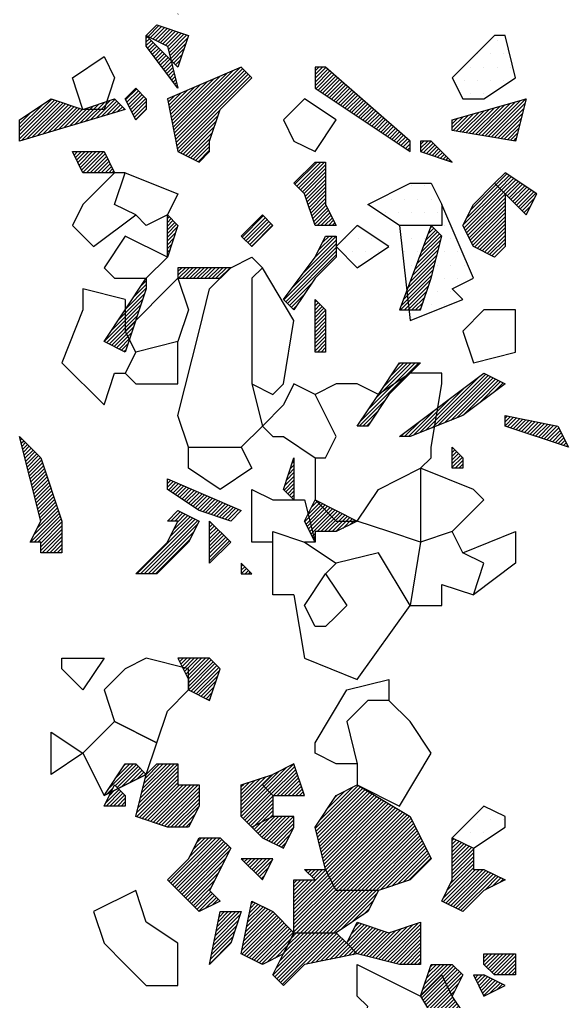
# Model space of a CAD drawing. Header units: metres. Extents: x 0.02 to 2.11, y -20.73 to -16.59.
# Drawn here: x 1.56 to 2.08, y -19.735 to -18.805 of the extents above; entities that cross this region are included whole.
import ezdxf

# ---------------------------------------------------------------- set-up
doc = ezdxf.new("R2010")
doc.units = ezdxf.units.M
doc.header["$LTSCALE"] = 25
doc.header["$MEASUREMENT"] = 0
doc.layers.get('0').update_dxf_attribs({"linetype": 'CONTINUOUS'})
for name, color, linetype in [('KNOCHEN', 2, 'CONTINUOUS'), ('KNOCHENSCHRAFF', 2, 'CONTINUOUS'), ('STEINE', 4, 'CONTINUOUS'), ('STEINESCHRAFF', 4, 'CONTINUOUS')]:
    doc.layers.add(name, color=color, linetype=linetype)

# ---------------------------------------------------------------- blocks, each defined once
blk = doc.blocks.new('*X1')
at = {"color": 0}
for p, q in [((200, -1969.757), (200.757, -1969)), ((200, -1969.404), (200.404, -1969)), ((200, -1969.05), (200.05, -1969)), ((200.055, -1970.055), (201.111, -1969)), ((200.232, -1970.232), (201.464, -1969)), ((200.409, -1970.409), (201.818, -1969)), ((200.586, -1970.586), (202.171, -1969)), ((200.762, -1970.762), (202.525, -1969)), ((200.939, -1970.939), (202.878, -1969)), ((201.232, -1971), (203, -1969.232)), ((201.586, -1971), (203, -1969.586)), ((201.939, -1971), (203, -1969.939)), ((202.293, -1971), (203, -1970.293)), ((202.646, -1971), (203, -1970.646)), ((199.037, -1971.074), (199.111, -1971)), ((199.155, -1971.31), (199.464, -1971)), ((199.273, -1971.545), (199.818, -1971)), ((199.39, -1971.781), (200.114, -1971.057)), ((199.508, -1972.017), (200.35, -1971.175)), ((199.626, -1972.252), (200.586, -1971.293)), ((199.744, -1972.488), (200.821, -1971.411)), ((199.862, -1972.724), (201.057, -1971.529)), ((199.98, -1972.959), (201.293, -1971.646)), ((200.585, -1972.707), (201.528, -1971.764)), ((201.292, -1972.354), (201.764, -1971.882))]:
    blk.add_line(p, q, dxfattribs=at)
blk = doc.blocks.new('*X2')
at = {"color": 0}
for p, q in [((197, -1958.261), (197.174, -1958.087)), ((197, -1958.615), (197.41, -1958.205)), ((197, -1958.969), (197.646, -1958.323)), ((197, -1959.322), (197.881, -1958.441)), ((197, -1959.676), (198.117, -1958.559)), ((197, -1960.029), (198.353, -1958.676)), ((197, -1960.383), (198.589, -1958.794)), ((197, -1960.736), (198.824, -1958.912)), ((197, -1961.09), (199, -1959.09)), ((197, -1961.443), (199, -1959.443)), ((196.849, -1962.301), (199, -1960.151)), ((197, -1961.797), (199, -1959.797)), ((196.141, -1964.07), (199.211, -1961)), ((196.142, -1963.715), (199, -1960.858)), ((196.377, -1964.188), (199.565, -1961)), ((196.496, -1963.008), (199, -1960.504)), ((196.612, -1964.306), (199.918, -1961)), ((196.848, -1964.424), (200.181, -1961.091)), ((197.084, -1964.542), (200.417, -1961.208)), ((197.319, -1964.66), (200.653, -1961.326)), ((197.555, -1964.778), (200.888, -1961.444)), ((197.791, -1964.895), (201.124, -1961.562)), ((200.079, -1962.96), (201.36, -1961.68)), ((200.786, -1962.607), (201.595, -1961.798)), ((201.494, -1962.253), (201.831, -1961.916)), ((177.955, -1964.225), (178.12, -1964.06)), ((174.543, -1967.283), (176.826, -1965)), ((174.632, -1966.841), (176.473, -1965)), ((174.72, -1966.399), (176.119, -1965)), ((174.809, -1965.957), (175.766, -1965)), ((174.897, -1965.515), (175.412, -1965)), ((174.985, -1965.073), (175.059, -1965)), ((177.248, -1967.761), (180.004, -1965.004)), ((177.336, -1967.319), (179.77, -1964.885)), ((177.425, -1966.877), (179.534, -1964.767)), ((177.513, -1966.435), (179.299, -1964.649)), ((177.601, -1965.993), (179.063, -1964.531)), ((177.69, -1965.551), (178.827, -1964.414)), ((177.778, -1965.109), (178.591, -1964.296)), ((177.867, -1964.667), (178.356, -1964.178)), ((174.367, -1968.167), (176.733, -1965.8)), ((174.455, -1967.725), (176.91, -1965.27)), ((177.046, -1969.023), (180.535, -1965.535)), ((177.071, -1968.644), (180.358, -1965.358)), ((177.16, -1968.202), (180.181, -1965.181)), ((177.282, -1969.141), (180.711, -1965.711)), ((177.517, -1969.259), (180.888, -1965.888)), ((174.19, -1969.051), (176.38, -1966.861)), ((174.278, -1968.609), (176.556, -1966.331)), ((177.753, -1969.377), (181.065, -1966.065)), ((177.989, -1969.494), (181.242, -1966.242)), ((178.225, -1969.612), (181.418, -1966.418)), ((178.46, -1969.73), (181.595, -1966.595)), ((178.696, -1969.848), (181.772, -1966.772)), ((178.932, -1969.966), (181.949, -1966.949)), ((174.101, -1969.493), (176.203, -1967.391)), ((179.502, -1969.749), (181.749, -1967.502)), ((180.009, -1971.009), (184.019, -1967)), ((180.186, -1971.186), (184.372, -1967)), ((180.335, -1970.331), (183.665, -1967)), ((180.363, -1971.363), (184.726, -1967)), ((180.54, -1971.54), (185.079, -1967)), ((180.688, -1969.623), (183.312, -1967)), ((180.717, -1971.717), (185.433, -1967)), ((180.893, -1971.893), (185.787, -1967)), ((181.042, -1968.916), (182.958, -1967)), ((181.395, -1968.209), (182.605, -1967)), ((181.749, -1967.502), (182.251, -1967)), ((183.175, -1969.965), (186.07, -1967.07)), ((183.617, -1969.877), (186.247, -1967.247)), ((184.059, -1969.788), (186.424, -1967.424)), ((184.501, -1969.7), (186.6, -1967.6)), ((184.943, -1969.611), (186.777, -1967.777)), ((174.013, -1969.935), (176.026, -1967.922)), ((180.209, -1969.395), (181.395, -1968.209)), ((185.385, -1969.523), (186.954, -1967.954)), ((185.827, -1969.435), (187.131, -1968.131)), ((186.269, -1969.346), (187.308, -1968.308)), ((186.711, -1969.258), (187.484, -1968.484)), ((187.153, -1969.169), (187.661, -1968.661)), ((180.916, -1969.042), (181.042, -1968.916)), ((187.595, -1969.081), (187.838, -1968.838)), ((194.036, -1972.893), (196.929, -1970)), ((194.106, -1973.176), (197.141, -1970.141)), ((194.212, -1972.363), (196.575, -1970)), ((194.238, -1973.397), (197.318, -1970.318)), ((194.371, -1973.618), (197.495, -1970.495)), ((194.389, -1971.832), (196.222, -1970)), ((194.566, -1971.302), (195.868, -1970)), ((194.743, -1970.772), (195.515, -1970)), ((194.92, -1970.241), (195.161, -1970)), ((194.504, -1973.839), (197.671, -1970.671)), ((194.636, -1974.06), (197.848, -1970.848)), ((194.769, -1974.281), (197.95, -1971.1)), ((194.901, -1974.502), (197.596, -1971.807)), ((195.034, -1974.723), (197.243, -1972.514)), ((195.167, -1974.944), (197.044, -1973.066)), ((195.299, -1975.165), (197.186, -1973.279)), ((195.432, -1975.386), (197.327, -1973.491)), ((195.564, -1975.607), (197.469, -1973.703)), ((195.697, -1975.828), (197.61, -1973.915)), ((195.829, -1976.049), (197.751, -1974.127)), ((195.962, -1976.27), (197.893, -1974.339)), ((196.095, -1976.491), (198.034, -1974.551)), ((196.227, -1976.712), (198.176, -1974.763)), ((196.36, -1976.933), (198.317, -1974.976)), ((196.492, -1977.154), (198.458, -1975.188)), ((196.625, -1977.375), (198.6, -1975.4)), ((196.758, -1977.596), (198.741, -1975.612)), ((196.89, -1977.817), (198.883, -1975.824)), ((197.06, -1978), (198.94, -1976.121)), ((197.414, -1978), (198.586, -1976.828)), ((197.768, -1978), (198.232, -1977.535))]:
    blk.add_line(p, q, dxfattribs=at)
blk = doc.blocks.new('*X3')
at = {"color": 0}
for p, q in [((187.092, -1967.816), (188.681, -1966.227)), ((187.446, -1967.109), (188.416, -1966.139)), ((187.799, -1966.402), (188.151, -1966.05)), ((188.023, -1969.006), (190.272, -1966.757)), ((188.306, -1969.077), (190.537, -1966.846)), ((188.589, -1969.147), (190.802, -1966.934)), ((189.155, -1969.289), (191.665, -1966.778)), ((189.438, -1969.359), (192.196, -1966.601)), ((189.72, -1969.43), (192.726, -1966.425)), ((190.003, -1969.501), (193.256, -1966.248)), ((190.286, -1969.572), (193.786, -1966.071)), ((190.569, -1969.642), (194, -1966.211)), ((190.852, -1969.713), (194, -1966.565)), ((191.135, -1969.784), (194, -1966.918)), ((188.872, -1969.218), (191.135, -1966.955)), ((191.418, -1969.854), (194, -1967.272)), ((191.7, -1969.925), (194, -1967.625)), ((191.983, -1969.996), (194, -1967.979)), ((192.333, -1970), (194, -1968.333)), ((192.686, -1970), (194, -1968.686)), ((193.04, -1970), (194, -1969.04)), ((193.393, -1970), (194, -1969.393)), ((193.747, -1970), (194, -1969.747))]:
    blk.add_line(p, q, dxfattribs=at)
blk = doc.blocks.new('*X4')
at = {"color": 0}
for p, q in [((187.092, -1967.816), (188.681, -1966.227)), ((187.131, -1968.131), (188.946, -1966.315)), ((187.308, -1968.308), (189.211, -1966.404)), ((187.446, -1967.109), (188.416, -1966.139)), ((187.484, -1968.484), (189.476, -1966.492)), ((187.661, -1968.661), (189.742, -1966.581)), ((187.799, -1966.402), (188.151, -1966.05)), ((187.838, -1968.838), (190.007, -1966.669)), ((188.023, -1969.006), (190.272, -1966.757)), ((188.306, -1969.077), (190.537, -1966.846)), ((188.589, -1969.147), (190.802, -1966.934)), ((189.155, -1969.289), (191.665, -1966.778)), ((189.438, -1969.359), (192.196, -1966.601)), ((189.72, -1969.43), (192.726, -1966.425)), ((190.003, -1969.501), (193.256, -1966.248)), ((190.286, -1969.572), (193.786, -1966.071)), ((190.569, -1969.642), (194, -1966.211)), ((190.852, -1969.713), (194, -1966.565)), ((191.135, -1969.784), (194, -1966.918)), ((188.872, -1969.218), (191.135, -1966.955)), ((191.418, -1969.854), (194, -1967.272)), ((191.7, -1969.925), (194, -1967.625)), ((191.983, -1969.996), (194, -1967.979)), ((192.333, -1970), (194, -1968.333)), ((192.686, -1970), (194, -1968.686)), ((193.04, -1970), (194, -1969.04)), ((193.393, -1970), (194, -1969.393)), ((193.747, -1970), (194, -1969.747))]:
    blk.add_line(p, q, dxfattribs=at)
blk = doc.blocks.new('*X5')
at = {"color": 0}
for p, q in [((184.024, -1957.095), (188.075, -1953.045)), ((184.095, -1957.378), (188.296, -1953.177)), ((184.165, -1957.661), (188.517, -1953.31)), ((184.236, -1957.944), (188.737, -1953.442)), ((184.307, -1958.227), (188.958, -1953.575)), ((184.377, -1958.51), (189.179, -1953.708)), ((184.448, -1958.793), (189.4, -1953.84)), ((184.468, -1956.297), (187.532, -1953.234)), ((185.176, -1955.237), (186.824, -1953.588)), ((184.519, -1959.075), (189.621, -1953.973)), ((184.59, -1959.358), (189.842, -1954.105)), ((184.66, -1959.641), (190.063, -1954.238)), ((184.731, -1959.924), (190.284, -1954.371)), ((184.802, -1960.207), (190.505, -1954.503)), ((184.872, -1960.49), (190.726, -1954.636)), ((184.943, -1960.772), (190.947, -1954.768)), ((185.883, -1954.176), (186.117, -1953.941)), ((185.023, -1961.046), (191.168, -1954.901)), ((185.141, -1961.282), (191.389, -1955.033)), ((185.259, -1961.517), (191.61, -1955.166)), ((185.377, -1961.753), (191.831, -1955.299)), ((185.494, -1961.989), (192.052, -1955.431)), ((185.612, -1962.225), (192.273, -1955.564)), ((185.73, -1962.46), (192.494, -1955.696)), ((185.848, -1962.696), (192.715, -1955.829)), ((185.966, -1962.932), (192.936, -1955.962)), ((186.251, -1963), (193.084, -1956.167)), ((186.605, -1963), (193.202, -1956.403)), ((186.958, -1963), (193.319, -1956.639)), ((187.312, -1963), (193.437, -1956.874)), ((187.665, -1963), (193.555, -1957.11)), ((188.019, -1963), (193.673, -1957.346)), ((188.372, -1963), (193.791, -1957.582)), ((188.726, -1963), (193.909, -1957.817)), ((189.079, -1963), (194.026, -1958.053)), ((189.433, -1963), (194.144, -1958.289)), ((189.787, -1963), (194.262, -1958.524)), ((190.21, -1962.93), (194.38, -1958.76)), ((190.741, -1962.753), (194.498, -1958.996)), ((191.271, -1962.576), (194.616, -1959.232)), ((191.801, -1962.4), (194.734, -1959.467)), ((192.332, -1962.223), (194.851, -1959.703)), ((192.862, -1962.046), (194.969, -1959.939)), ((182, -1964.069), (185.023, -1961.046)), ((182, -1964.423), (185.141, -1961.282)), ((183.151, -1961.151), (183.301, -1961)), ((183.327, -1961.327), (183.655, -1961)), ((183.504, -1961.504), (184.008, -1961)), ((183.681, -1961.681), (184.362, -1961)), ((183.858, -1961.858), (184.716, -1961)), ((182, -1964.776), (185.259, -1961.517)), ((182, -1965.13), (185.377, -1961.753)), ((182, -1965.483), (185.494, -1961.989)), ((182, -1963.716), (183.716, -1962)), ((182, -1963.362), (183.362, -1962)), ((182, -1963.008), (183.008, -1962)), ((182, -1962.655), (182.655, -1962)), ((182, -1962.301), (182.301, -1962)), ((182, -1965.837), (185.612, -1962.225)), ((182, -1966.19), (185.73, -1962.46)), ((182, -1966.544), (185.848, -1962.696)), ((182, -1966.898), (185.966, -1962.932)), ((182.251, -1967), (186.251, -1963)), ((182.605, -1967), (186.605, -1963)), ((182.958, -1967), (186.958, -1963)), ((183.312, -1967), (187.312, -1963)), ((183.665, -1967), (187.665, -1963)), ((184.019, -1967), (188.019, -1963)), ((184.372, -1967), (188.372, -1963)), ((184.726, -1967), (188.726, -1963)), ((185.079, -1967), (189.079, -1963)), ((185.433, -1967), (189.433, -1963)), ((185.787, -1967), (189.787, -1963)), ((186.42, -1966.72), (189.86, -1963.28)), ((187.481, -1966.013), (189.506, -1963.987)), ((188.542, -1965.305), (189.153, -1964.695))]:
    blk.add_line(p, q, dxfattribs=at)
blk = doc.blocks.new('*X6')
at = {"color": 0}
for p, q in [((171.043, -1941.085), (171.128, -1941)), ((171.161, -1941.321), (171.482, -1941)), ((171.278, -1941.557), (171.835, -1941)), ((171.396, -1941.792), (172.189, -1941)), ((171.514, -1942.028), (172.542, -1941)), ((171.632, -1942.264), (172.896, -1941)), ((171.75, -1942.5), (173.249, -1941)), ((171.868, -1942.735), (173.603, -1941)), ((171.985, -1942.971), (173.956, -1941)), ((172, -1943.31), (174.155, -1941.155)), ((172, -1943.663), (174.332, -1941.332)), ((172.011, -1944.006), (174.509, -1941.509)), ((172.247, -1944.124), (174.685, -1941.685)), ((172.483, -1944.241), (174.862, -1941.862)), ((172.718, -1944.359), (174.961, -1942.117)), ((172.954, -1944.477), (174.784, -1942.647)), ((173.19, -1944.595), (174.608, -1943.177)), ((173.426, -1944.713), (174.431, -1943.708)), ((173.661, -1944.831), (174.254, -1944.238)), ((173.897, -1944.948), (174.077, -1944.768)), ((164.43, -1953.354), (166.785, -1951)), ((165.069, -1953.069), (167.069, -1951.069)), ((165.137, -1952.294), (166.431, -1951)), ((165.845, -1951.233), (166.078, -1951)), ((167.324, -1954.703), (171, -1951.027)), ((167.442, -1954.232), (170.674, -1951)), ((167.56, -1953.76), (170.32, -1951)), ((167.678, -1953.289), (169.967, -1951)), ((167.796, -1952.818), (169.613, -1951)), ((167.913, -1952.346), (169.26, -1951)), ((179.494, -1953.494), (181.975, -1951.012)), ((165.246, -1953.246), (167.246, -1951.246)), ((165.691, -1953.155), (167.423, -1951.423)), ((166.398, -1952.801), (167.6, -1951.6)), ((167.088, -1955.646), (171, -1951.735)), ((167.105, -1952.447), (167.776, -1951.776)), ((167.206, -1955.175), (171, -1951.381)), ((167.812, -1952.094), (167.953, -1951.953)), ((177, -1954.927), (179.89, -1952.037)), ((179.14, -1953.14), (180.561, -1951.72)), ((179.317, -1953.317), (181.268, -1951.366)), ((179.671, -1953.671), (182.085, -1951.256)), ((179.847, -1953.847), (182.174, -1951.521)), ((180.048, -1954), (182.262, -1951.786)), ((180.402, -1954), (182.35, -1952.051)), ((167.066, -1956.022), (171, -1952.088)), ((167.331, -1956.11), (171, -1952.442)), ((167.596, -1956.199), (171, -1952.795)), ((177, -1954.573), (179.36, -1952.213)), ((177, -1954.22), (178.83, -1952.39)), ((177, -1953.866), (178.299, -1952.567)), ((177, -1953.513), (177.769, -1952.744)), ((177, -1953.159), (177.239, -1952.92)), ((180.755, -1954), (182.439, -1952.317)), ((181.109, -1954), (182.527, -1952.582)), ((181.462, -1954), (182.616, -1952.847)), ((164.155, -1954.691), (165.423, -1953.423)), ((164.199, -1955), (165.6, -1953.6)), ((164.277, -1953.862), (164.862, -1953.277)), ((164.508, -1953.984), (164.984, -1953.508)), ((164.553, -1955), (165.776, -1953.776)), ((167.862, -1956.287), (171.149, -1953)), ((168.127, -1956.376), (171.502, -1953)), ((168.392, -1956.464), (171.856, -1953)), ((168.657, -1956.552), (172.209, -1953)), ((168.922, -1956.641), (172.563, -1953)), ((169.187, -1956.729), (172.917, -1953)), ((169.453, -1956.818), (173, -1953.27)), ((169.718, -1956.906), (173, -1953.624)), ((177, -1955.28), (179.14, -1953.14)), ((177, -1955.634), (179.317, -1953.317)), ((177, -1955.988), (179.494, -1953.494)), ((177.171, -1956.171), (179.671, -1953.671)), ((177.347, -1956.347), (179.847, -1953.847)), ((181.816, -1954), (182.704, -1953.112)), ((182.17, -1954), (182.792, -1953.377)), ((182.523, -1954), (182.881, -1953.642)), ((182.877, -1954), (182.969, -1953.908)), ((164.906, -1955), (165.953, -1953.953)), ((165.26, -1955), (166, -1954.26)), ((165.613, -1955), (166, -1954.613)), ((169.983, -1956.994), (173, -1953.977)), ((170.331, -1957), (173, -1954.331)), ((170.684, -1957), (173, -1954.684)), ((177.524, -1956.524), (180, -1954.048)), ((177.701, -1956.701), (180, -1954.402)), ((177.878, -1956.878), (180, -1954.755)), ((165.967, -1955), (166, -1954.967)), ((171.038, -1957), (172.962, -1955.076)), ((171.391, -1957), (172.609, -1955.783)), ((178.218, -1956.891), (180, -1955.109)), ((178.925, -1956.538), (180, -1955.462)), ((171.745, -1957), (172.255, -1956.49)), ((178.231, -1957.231), (178.925, -1956.538)), ((178.408, -1957.408), (179.632, -1956.184)), ((178.585, -1957.585), (180.17, -1956)), ((178.762, -1957.762), (180.523, -1956)), ((178.938, -1957.938), (180.877, -1956)), ((179.153, -1958.077), (181.23, -1956)), ((179.389, -1958.195), (181.584, -1956)), ((179.625, -1958.312), (181.937, -1956)), ((179.632, -1956.184), (180, -1955.816)), ((179.861, -1958.43), (182, -1956.291)), ((180.096, -1958.548), (182, -1956.644)), ((178.054, -1957.054), (178.218, -1956.891)), ((180.332, -1958.666), (182, -1956.998)), ((170.14, -1962.14), (174.28, -1958)), ((170.317, -1962.317), (174.634, -1958)), ((170.494, -1962.494), (174.988, -1958)), ((170.671, -1962.671), (175.171, -1958.171)), ((170.847, -1962.847), (175.347, -1958.347)), ((171.024, -1963.024), (175.524, -1958.524)), ((172.073, -1959.854), (173.927, -1958)), ((172.427, -1959.147), (173.573, -1958)), ((172.78, -1958.44), (173.22, -1958)), ((180.568, -1958.784), (181.648, -1957.703)), ((180.803, -1958.902), (181.295, -1958.41)), ((171.201, -1963.201), (175.701, -1958.701)), ((171.378, -1963.378), (175.878, -1958.878)), ((171.554, -1963.554), (175.891, -1959.218)), ((171.731, -1963.731), (175.538, -1959.925)), ((177.115, -1960.115), (177.23, -1960)), ((177.292, -1960.292), (177.584, -1960)), ((177.469, -1960.469), (177.937, -1960)), ((177.645, -1960.645), (178.291, -1960)), ((177.822, -1960.822), (178.644, -1960)), ((177.999, -1960.999), (178.998, -1960)), ((178.176, -1961.176), (179.352, -1960)), ((178.353, -1961.353), (179.705, -1960)), ((178.529, -1961.529), (179.941, -1960.117)), ((171.908, -1963.908), (175.184, -1960.632)), ((172.085, -1964.085), (174.83, -1961.339)), ((178.706, -1961.706), (179.588, -1960.824)), ((172.262, -1964.262), (174.477, -1962.046)), ((178.883, -1961.883), (179.234, -1961.532)), ((172.438, -1964.438), (174.123, -1962.753)), ((172.615, -1964.615), (174.115, -1963.115)), ((172.792, -1964.792), (174.292, -1963.292)), ((172.969, -1964.969), (174.469, -1963.469)), ((173.582, -1964.709), (174.645, -1963.645)), ((174.289, -1964.356), (174.822, -1963.822))]:
    blk.add_line(p, q, dxfattribs=at)
blk = doc.blocks.new('*X7')
at = {"color": 0}
for p, q in [((188.351, -1918.474), (193.825, -1913)), ((189.058, -1917.413), (193.471, -1913)), ((189.765, -1916.353), (193.118, -1913)), ((190.472, -1915.292), (192.764, -1913)), ((191.179, -1914.231), (192.41, -1913)), ((191.886, -1913.171), (192.057, -1913)), ((194.493, -1919.403), (199.583, -1914.313)), ((195.082, -1919.167), (200.166, -1914.083)), ((195.671, -1918.931), (200.402, -1914.201)), ((196.261, -1918.696), (200.638, -1914.319)), ((196.85, -1918.46), (200.873, -1914.437)), ((197.439, -1918.224), (201.109, -1914.554)), ((198.068, -1917.949), (201.345, -1914.672)), ((199.482, -1916.888), (201.58, -1914.79)), ((193.904, -1919.639), (198.169, -1915.373)), ((200.897, -1915.828), (201.816, -1914.908)), ((188.178, -1919), (190.644, -1916.535)), ((193.314, -1919.874), (196.754, -1916.434)), ((188.532, -1919), (189.936, -1917.595)), ((192.835, -1920), (195.34, -1917.495)), ((192.482, -1920), (193.926, -1918.555)), ((202, -1918.26), (202.216, -1918.043)), ((202, -1918.613), (202.511, -1918.102)), ((202, -1918.967), (202.806, -1918.161)), ((202.24, -1919.08), (203.1, -1918.22)), ((202.505, -1919.168), (203.395, -1918.279)), ((202.771, -1919.257), (203.69, -1918.338)), ((203.036, -1919.345), (203.984, -1918.397)), ((203.301, -1919.434), (204.279, -1918.456)), ((203.566, -1919.522), (204.573, -1918.515)), ((203.831, -1919.61), (204.868, -1918.574)), ((188.885, -1919), (189.229, -1918.656)), ((204.096, -1919.699), (205.163, -1918.633)), ((204.362, -1919.787), (205.457, -1918.691)), ((204.627, -1919.876), (205.752, -1918.75)), ((204.892, -1919.964), (206.047, -1918.809)), ((205.157, -1920.052), (206.341, -1918.868)), ((205.422, -1920.141), (206.636, -1918.927)), ((205.687, -1920.229), (206.93, -1918.986)), ((205.953, -1920.318), (207.09, -1919.18)), ((206.218, -1920.406), (207.208, -1919.416)), ((156.013, -1920.052), (156.033, -1920.033)), ((156.084, -1920.335), (156.21, -1920.21)), ((156.155, -1920.618), (156.386, -1920.386)), ((192.128, -1920), (192.512, -1919.616)), ((206.483, -1920.494), (207.326, -1919.651)), ((206.748, -1920.583), (207.444, -1919.887)), ((207.013, -1920.671), (207.561, -1920.123)), ((207.278, -1920.759), (207.679, -1920.359)), ((156.225, -1920.901), (156.563, -1920.563)), ((156.296, -1921.184), (156.74, -1920.74)), ((156.367, -1921.467), (156.917, -1920.917)), ((156.437, -1921.749), (157.093, -1921.093)), ((156.508, -1922.032), (157.27, -1921.27)), ((197, -1921.138), (197.069, -1921.069)), ((197, -1921.492), (197.246, -1921.246)), ((207.544, -1920.848), (207.797, -1920.594)), ((207.809, -1920.936), (207.915, -1920.83)), ((156.579, -1922.315), (157.447, -1921.447)), ((156.649, -1922.598), (157.624, -1921.624)), ((156.72, -1922.881), (157.801, -1921.801)), ((156.791, -1923.164), (157.977, -1921.977)), ((156.862, -1923.447), (158.077, -1922.231)), ((197, -1921.845), (197.423, -1921.423)), ((197, -1922.199), (197.6, -1921.6)), ((197, -1922.553), (197.776, -1921.776)), ((197, -1922.906), (197.953, -1921.953)), ((197.26, -1923), (198, -1922.26)), ((156.932, -1923.729), (158.165, -1922.496)), ((157.003, -1924.012), (158.254, -1922.761)), ((157.074, -1924.295), (158.342, -1923.027)), ((181.472, -1923.585), (182, -1923.057)), ((181.648, -1923.055), (182, -1922.703)), ((181.825, -1922.525), (182, -1922.35)), ((197.613, -1923), (198, -1922.613)), ((197.967, -1923), (198, -1922.967)), ((157.144, -1924.578), (158.431, -1923.292)), ((157.215, -1924.861), (158.519, -1923.557)), ((157.286, -1925.144), (158.607, -1923.822)), ((157.357, -1925.426), (158.696, -1924.087)), ((170, -1924.097), (170.068, -1924.029)), ((170, -1924.45), (170.315, -1924.135)), ((181.059, -1925.059), (182, -1924.118)), ((181.118, -1924.646), (182, -1923.764)), ((181.295, -1924.116), (182, -1923.41)), ((157.427, -1925.709), (158.784, -1924.352)), ((157.498, -1925.992), (158.873, -1924.618)), ((157.569, -1926.275), (158.961, -1924.883)), ((170, -1924.804), (170.563, -1924.241)), ((170.094, -1925.063), (170.81, -1924.347)), ((170.307, -1925.204), (171.058, -1924.453)), ((170.519, -1925.346), (171.305, -1924.559)), ((170.731, -1925.487), (171.553, -1924.665)), ((170.943, -1925.629), (171.8, -1924.771)), ((171.155, -1925.77), (172.048, -1924.878)), ((171.367, -1925.911), (172.295, -1924.984)), ((171.579, -1926.053), (172.543, -1925.09)), ((181.236, -1925.236), (182, -1924.471)), ((181.412, -1925.412), (182, -1924.825)), ((157.639, -1926.558), (159.049, -1925.148)), ((157.71, -1926.841), (159.138, -1925.413)), ((157.781, -1927.123), (159.226, -1925.678)), ((157.852, -1927.406), (159.314, -1925.943)), ((171.791, -1926.194), (172.79, -1925.196)), ((172.004, -1926.336), (173.038, -1925.302)), ((172.216, -1926.477), (173.285, -1925.408)), ((172.428, -1926.619), (173.533, -1925.514)), ((172.64, -1926.76), (173.78, -1925.62)), ((172.852, -1926.901), (174.028, -1925.726)), ((173.08, -1927.027), (174.275, -1925.832)), ((173.346, -1927.115), (174.522, -1925.938)), ((181.589, -1925.589), (182, -1925.178)), ((181.766, -1925.766), (182, -1925.532)), ((181.943, -1925.943), (182, -1925.885)), ((183.993, -1926.013), (184.004, -1926.002)), ((157.681, -1928.637), (159.58, -1926.739)), ((157.922, -1927.689), (159.403, -1926.209)), ((157.993, -1927.972), (159.491, -1926.474)), ((173.611, -1927.204), (174.77, -1926.044)), ((173.876, -1927.292), (175.017, -1926.15)), ((174.141, -1927.38), (175.265, -1926.256)), ((174.406, -1927.469), (175.512, -1926.362)), ((174.671, -1927.557), (175.76, -1926.469)), ((174.937, -1927.646), (176.007, -1926.575)), ((175.202, -1927.734), (176.255, -1926.681)), ((175.467, -1927.822), (176.502, -1926.787)), ((175.732, -1927.911), (176.75, -1926.893)), ((183.022, -1928.045), (184.712, -1926.356)), ((183.14, -1928.281), (184.947, -1926.474)), ((183.258, -1928.516), (185.183, -1926.591)), ((183.286, -1927.427), (184.476, -1926.238)), ((183.376, -1928.752), (185.419, -1926.709)), ((183.494, -1928.988), (185.654, -1926.827)), ((183.612, -1929.223), (185.89, -1926.945)), ((183.64, -1926.72), (184.24, -1926.12)), ((157.026, -1930), (159.756, -1927.269)), ((157.328, -1929.344), (159.668, -1927.004)), ((157.379, -1930), (159.845, -1927.534)), ((157.733, -1930), (159.933, -1927.8)), ((167.107, -1933), (172.405, -1927.702)), ((167.461, -1933), (172.64, -1927.82)), ((170.246, -1929.507), (172.169, -1927.585)), ((170.339, -1928), (171.226, -1927.113)), ((170.6, -1928.8), (171.933, -1927.467)), ((170.693, -1928), (171.462, -1927.231)), ((170.954, -1928.093), (171.698, -1927.349)), ((184.189, -1929), (186.126, -1927.063)), ((184.542, -1929), (186.361, -1927.181)), ((184.896, -1929), (186.597, -1927.299)), ((185.249, -1929), (186.833, -1927.416)), ((185.603, -1929), (187.069, -1927.534)), ((185.956, -1929), (187.304, -1927.652)), ((186.62, -1928.69), (187.54, -1927.77)), ((187.327, -1928.337), (187.776, -1927.888)), ((158, -1930.086), (160, -1928.086)), ((158, -1930.44), (160, -1928.44)), ((158, -1930.793), (160, -1928.793)), ((167.814, -1933), (172.876, -1927.938)), ((168.168, -1933), (172.832, -1928.336)), ((174, -1928.228), (174.114, -1928.114)), ((174, -1928.582), (174.291, -1928.291)), ((174, -1928.936), (174.468, -1928.468)), ((174, -1929.289), (174.645, -1928.645)), ((158.147, -1931), (160, -1929.147)), ((158.501, -1931), (160, -1929.501)), ((168.521, -1933), (172.479, -1929.043)), ((168.875, -1933), (172.125, -1929.75)), ((174, -1929.643), (174.821, -1928.821)), ((174, -1929.996), (174.998, -1928.998)), ((174, -1930.35), (175.175, -1929.175)), ((174, -1930.703), (175.352, -1929.352)), ((174, -1931.057), (175.528, -1929.528)), ((174, -1931.41), (175.705, -1929.705)), ((183.73, -1929.459), (184, -1929.189)), ((183.847, -1929.695), (184, -1929.542)), ((158.854, -1931), (160, -1929.854)), ((159.208, -1931), (160, -1930.208)), ((159.561, -1931), (160, -1930.561)), ((174, -1931.764), (175.882, -1929.882)), ((183.965, -1929.93), (184, -1929.896)), ((159.915, -1931), (160, -1930.915)), ((177, -1932.3), (177.15, -1932.15)), ((177, -1932.653), (177.327, -1932.327)), ((177.007, -1933), (177.503, -1932.503)), ((177.36, -1933), (177.68, -1932.68)), ((177.714, -1933), (177.857, -1932.857))]:
    blk.add_line(p, q, dxfattribs=at)
blk = doc.blocks.new('*X8')
at = {"color": 0}
for p, q in [((171.14, -1875.581), (172.86, -1873.86)), ((171.316, -1875.051), (172.684, -1873.684)), ((171.493, -1874.52), (172.507, -1873.507)), ((171.67, -1873.99), (172.33, -1873.33)), ((171.847, -1873.46), (172.153, -1873.153)), ((170.786, -1876.642), (172.786, -1874.642)), ((170.963, -1876.111), (172.963, -1874.111)), ((170.433, -1877.702), (172.433, -1875.702)), ((170.609, -1877.172), (172.609, -1875.172)), ((170.256, -1878.233), (172.256, -1876.233)), ((170.079, -1878.763), (172.079, -1876.763)), ((170.098, -1879.098), (171.902, -1877.293)), ((170.275, -1879.275), (171.725, -1877.824)), ((170.451, -1879.451), (171.549, -1878.354)), ((170.628, -1879.628), (171.372, -1878.884)), ((170.805, -1879.805), (171.195, -1879.414)), ((170.982, -1879.982), (171.018, -1879.945)), ((168.171, -1882.085), (169.192, -1881.064)), ((168.406, -1882.203), (169.457, -1881.152)), ((168.642, -1882.321), (169.722, -1881.241)), ((168.878, -1882.439), (169.988, -1881.329)), ((168, -1882.256), (168.128, -1882.128)), ((168, -1882.61), (168.305, -1882.305)), ((169.114, -1882.557), (170.253, -1881.418)), ((169.349, -1882.675), (170.518, -1881.506)), ((169.585, -1882.792), (170.783, -1881.594)), ((169.821, -1882.91), (171.048, -1881.683)), ((170.017, -1883.068), (171.313, -1881.771)), ((170.088, -1883.35), (171.579, -1881.86)), ((170.158, -1883.633), (171.844, -1881.948)), ((170.229, -1883.916), (171.927, -1882.218)), ((168, -1882.963), (168.482, -1882.482)), ((168.136, -1883.181), (168.658, -1882.658)), ((168.287, -1883.383), (168.835, -1882.835)), ((168.439, -1883.585), (169.012, -1883.012)), ((168.59, -1883.787), (169.189, -1883.189)), ((170.3, -1884.199), (171.751, -1882.748)), ((168.742, -1883.989), (169.365, -1883.365)), ((168.893, -1884.191), (169.542, -1883.542)), ((169.045, -1884.393), (169.719, -1883.719)), ((169.196, -1884.595), (169.896, -1883.896)), ((169.348, -1884.797), (170.073, -1884.073)), ((170.426, -1884.426), (171.574, -1883.278)), ((170.603, -1884.603), (171.397, -1883.809)), ((169.499, -1884.999), (170.249, -1884.249)), ((169.651, -1885.201), (170.37, -1884.482)), ((169.803, -1885.403), (170.441, -1884.765)), ((169.954, -1885.605), (170.512, -1885.048)), ((170.654, -1891.269), (176.866, -1885.057)), ((170.78, -1884.78), (171.22, -1884.339)), ((170.956, -1884.956), (171.044, -1884.869)), ((184, -1885.702), (184.702, -1885)), ((184, -1885.348), (184.348, -1885)), ((184, -1886.055), (185.029, -1885.026)), ((170.106, -1885.807), (170.583, -1885.33)), ((170.257, -1886.009), (170.653, -1885.613)), ((170.409, -1886.211), (170.724, -1885.896)), ((170.477, -1890.386), (175.01, -1885.853)), ((170.536, -1890.68), (175.628, -1885.588)), ((170.595, -1890.975), (176.247, -1885.323)), ((170.713, -1891.564), (177.138, -1885.138)), ((170.772, -1891.859), (177.315, -1885.315)), ((170.831, -1892.153), (177.492, -1885.492)), ((170.89, -1892.448), (177.669, -1885.669)), ((170.949, -1892.743), (177.846, -1885.846)), ((184, -1886.409), (185.218, -1885.191)), ((184, -1886.762), (185.407, -1885.356)), ((184.069, -1887.046), (185.595, -1885.521)), ((184.282, -1887.188), (185.784, -1885.686)), ((184.494, -1887.329), (185.972, -1885.851)), ((184.706, -1887.471), (186.161, -1886.016)), ((170.241, -1889.207), (172.535, -1886.914)), ((170.3, -1889.502), (173.154, -1886.648)), ((170.359, -1889.796), (173.772, -1886.383)), ((170.418, -1890.091), (174.391, -1886.118)), ((170.56, -1886.414), (170.795, -1886.179)), ((170.712, -1886.616), (170.865, -1886.462)), ((170.863, -1886.818), (170.936, -1886.745)), ((184.918, -1887.612), (186.349, -1886.181)), ((185.13, -1887.753), (186.538, -1886.346)), ((185.342, -1887.895), (186.726, -1886.511)), ((185.554, -1888.036), (186.915, -1886.676)), ((185.767, -1888.178), (187.104, -1886.841)), ((166.048, -1888.097), (167.073, -1887.073)), ((166.166, -1888.333), (167.249, -1887.249)), ((166.284, -1888.568), (167.426, -1887.426)), ((166.402, -1888.804), (167.603, -1887.603)), ((166.52, -1889.04), (167.78, -1887.78)), ((170.065, -1888.323), (170.679, -1887.709)), ((170.124, -1888.618), (171.297, -1887.444)), ((170.182, -1888.912), (171.916, -1887.179)), ((185.979, -1888.319), (187.292, -1887.006)), ((186.191, -1888.461), (187.481, -1887.171)), ((186.403, -1888.602), (187.669, -1887.336)), ((186.615, -1888.743), (187.858, -1887.501)), ((186.827, -1888.885), (188.046, -1887.666)), ((187.039, -1889.026), (188.235, -1887.831)), ((156, -1891.074), (159.056, -1888.019)), ((156, -1891.428), (159.321, -1888.107)), ((156, -1891.781), (159.586, -1888.195)), ((156, -1890.721), (158.162, -1888.559)), ((156.193, -1891.942), (159.851, -1888.284)), ((156.698, -1891.791), (160.116, -1888.372)), ((157.203, -1891.639), (160.381, -1888.46)), ((157.708, -1891.488), (160.647, -1888.549)), ((158.213, -1891.336), (160.912, -1888.637)), ((158.718, -1891.185), (161.177, -1888.726)), ((159.223, -1891.033), (161.442, -1888.814)), ((161.243, -1890.427), (163.005, -1888.665)), ((161.748, -1890.275), (163.536, -1888.488)), ((162.253, -1890.124), (164.066, -1888.311)), ((162.759, -1889.972), (164.596, -1888.135)), ((163.264, -1889.821), (165.042, -1888.042)), ((163.769, -1889.669), (165.219, -1888.219)), ((164.274, -1889.518), (165.396, -1888.396)), ((164.779, -1889.366), (165.573, -1888.573)), ((165.284, -1889.215), (165.749, -1888.749)), ((166.638, -1889.275), (167.956, -1887.956)), ((166.756, -1889.511), (168, -1888.267)), ((166.873, -1889.747), (168, -1888.62)), ((170.006, -1888.029), (170.06, -1887.974)), ((187.251, -1889.168), (188.424, -1887.996)), ((187.464, -1889.309), (188.612, -1888.161)), ((187.676, -1889.45), (188.801, -1888.326)), ((187.888, -1889.592), (188.989, -1888.491)), ((188.1, -1889.733), (189.178, -1888.656)), ((188.312, -1889.875), (189.366, -1888.821)), ((198.892, -1891.315), (201.491, -1888.717)), ((199.195, -1891.366), (201.986, -1888.576)), ((199.498, -1891.416), (202.481, -1888.434)), ((199.801, -1891.467), (202.976, -1888.293)), ((200.104, -1891.517), (203.471, -1888.151)), ((200.407, -1891.568), (203.966, -1888.01)), ((200.711, -1891.618), (203.89, -1888.439)), ((156, -1890.367), (157.101, -1889.266)), ((159.728, -1890.882), (161.707, -1888.902)), ((160.233, -1890.73), (161.972, -1888.991)), ((160.738, -1890.579), (162.475, -1888.842)), ((165.789, -1889.063), (165.926, -1888.926)), ((166.991, -1889.982), (168, -1888.974)), ((171.03, -1893.015), (174.978, -1889.067)), ((171.265, -1893.133), (174.801, -1889.597)), ((188.524, -1890.016), (189.555, -1888.986)), ((188.736, -1890.158), (189.743, -1889.151)), ((188.948, -1890.299), (189.932, -1889.315)), ((189.161, -1890.44), (190.121, -1889.48)), ((189.373, -1890.582), (190.309, -1889.645)), ((197, -1890.733), (198.026, -1889.707)), ((197.074, -1891.012), (198.521, -1889.565)), ((197.377, -1891.063), (199.016, -1889.424)), ((197.68, -1891.113), (199.511, -1889.283)), ((197.983, -1891.164), (200.006, -1889.141)), ((198.286, -1891.214), (200.501, -1889)), ((198.589, -1891.265), (200.996, -1888.858)), ((201.014, -1891.669), (203.772, -1888.91)), ((201.317, -1891.719), (203.655, -1889.381)), ((156, -1890.013), (156.04, -1889.973)), ((171.501, -1893.251), (174.624, -1890.128)), ((171.737, -1893.368), (174.447, -1890.658)), ((189.585, -1890.723), (190.498, -1889.81)), ((189.797, -1890.865), (190.686, -1889.975)), ((190.009, -1891.006), (190.875, -1890.14)), ((190.221, -1891.148), (191.063, -1890.305)), ((190.433, -1891.289), (191.252, -1890.47)), ((190.646, -1891.43), (191.44, -1890.635)), ((197, -1890.379), (197.531, -1889.848)), ((197, -1890.026), (197.036, -1889.99)), ((201.62, -1891.77), (203.537, -1889.853)), ((201.923, -1891.82), (203.419, -1890.324)), ((171.973, -1893.486), (174.271, -1891.188)), ((190.858, -1891.572), (191.629, -1890.8)), ((191.07, -1891.713), (191.818, -1890.965)), ((191.282, -1891.855), (192.006, -1891.13)), ((191.494, -1891.996), (192.195, -1891.295)), ((191.706, -1892.137), (192.383, -1891.46)), ((202.226, -1891.871), (203.301, -1890.796)), ((202.529, -1891.921), (203.183, -1891.267)), ((172.208, -1893.604), (174.094, -1891.719)), ((172.444, -1893.722), (174, -1892.166)), ((172.68, -1893.84), (174, -1892.52)), ((191.918, -1892.279), (192.572, -1891.625)), ((192.13, -1892.42), (192.76, -1891.79)), ((192.343, -1892.562), (192.949, -1891.955)), ((192.555, -1892.703), (193, -1892.258)), ((194, -1892.319), (194.319, -1892)), ((194, -1892.672), (194.672, -1892)), ((194.019, -1893.006), (195.013, -1892.013)), ((194.284, -1893.095), (195.19, -1892.19)), ((194.55, -1893.183), (195.366, -1892.366)), ((194.815, -1893.272), (195.543, -1892.543)), ((202.832, -1891.972), (203.065, -1891.738)), ((161.048, -1893.097), (161.145, -1893)), ((161.166, -1893.333), (161.499, -1893)), ((161.284, -1893.568), (161.852, -1893)), ((161.402, -1893.804), (162.206, -1893)), ((161.52, -1894.04), (162.559, -1893)), ((161.638, -1894.275), (162.913, -1893)), ((161.756, -1894.511), (163.267, -1893)), ((161.873, -1894.747), (163.62, -1893)), ((161.991, -1894.982), (163.974, -1893)), ((162.327, -1895), (164.109, -1893.218)), ((162.681, -1895), (164.227, -1893.454)), ((172.915, -1893.958), (174, -1892.873)), ((192.767, -1892.845), (193, -1892.611)), ((192.979, -1892.986), (193, -1892.965)), ((195.08, -1893.36), (195.72, -1892.72)), ((195.345, -1893.448), (195.897, -1892.897)), ((195.61, -1893.537), (196.073, -1893.073)), ((195.875, -1893.625), (196.25, -1893.25)), ((196.141, -1893.714), (196.427, -1893.427)), ((163.034, -1895), (164.345, -1893.69)), ((163.388, -1895), (164.463, -1893.925)), ((163.741, -1895), (164.58, -1894.161)), ((164.095, -1895), (164.698, -1894.397)), ((182.093, -1896.093), (184.187, -1894)), ((182.27, -1896.27), (184.54, -1894)), ((182.447, -1896.447), (184.894, -1894)), ((182.624, -1896.624), (185, -1894.247)), ((196.406, -1893.802), (196.604, -1893.604)), ((196.671, -1893.89), (196.781, -1893.781)), ((196.936, -1893.979), (196.957, -1893.957)), ((164.449, -1895), (164.816, -1894.632)), ((164.802, -1895), (164.934, -1894.868)), ((182.801, -1896.801), (185, -1894.601)), ((182.977, -1896.977), (185, -1894.955)), ((183.077, -1897.231), (185, -1895.308)), ((201.139, -1896.139), (202.167, -1895.111)), ((201.316, -1896.316), (202.379, -1895.253)), ((183.165, -1897.496), (185, -1895.662)), ((183.254, -1897.761), (185, -1896.015)), ((198.721, -1898.557), (201.139, -1896.139)), ((201.493, -1896.493), (202.591, -1895.394)), ((201.67, -1896.67), (202.804, -1895.536)), ((201.846, -1896.846), (203.016, -1895.677)), ((202.023, -1897.023), (203.228, -1895.819)), ((202.2, -1897.2), (203.44, -1895.96)), ((202.377, -1897.377), (203.652, -1896.101)), ((202.554, -1897.554), (203.864, -1896.243)), ((183.342, -1898.027), (185, -1896.369)), ((183.431, -1898.292), (185, -1896.722)), ((183.519, -1898.557), (185, -1897.076)), ((198.014, -1899.972), (201.493, -1896.493)), ((198.113, -1900.226), (201.67, -1896.67)), ((198.231, -1900.462), (201.846, -1896.846)), ((198.349, -1900.698), (202, -1897.046)), ((198.368, -1899.265), (201.316, -1896.316)), ((202.73, -1897.73), (204.076, -1896.384)), ((202.907, -1897.907), (204.289, -1896.526)), ((203.084, -1898.084), (204.501, -1896.667)), ((203.261, -1898.261), (204.713, -1896.809)), ((203.437, -1898.437), (204.925, -1896.95)), ((183.607, -1898.822), (185, -1897.429)), ((183.696, -1899.087), (185, -1897.783)), ((183.784, -1899.352), (185.046, -1898.091)), ((198.467, -1900.933), (202, -1897.4)), ((198.585, -1901.169), (202, -1897.754)), ((198.702, -1901.405), (202, -1898.107)), ((203.614, -1898.614), (204.772, -1897.457)), ((183.873, -1899.618), (185.163, -1898.327)), ((183.961, -1899.883), (185.281, -1898.562)), ((184.197, -1900), (185.399, -1898.798)), ((184.551, -1900), (185.517, -1899.034)), ((198.82, -1901.64), (202, -1898.461)), ((198.938, -1901.876), (202, -1898.814)), ((203.791, -1898.791), (204.418, -1898.164)), ((203.968, -1898.968), (204.064, -1898.871)), ((170, -1899.348), (170.174, -1899.174)), ((170, -1899.702), (170.351, -1899.351)), ((170, -1900.055), (170.528, -1899.528)), ((170, -1900.409), (170.704, -1899.704)), ((170, -1900.762), (170.881, -1899.881)), ((177.093, -1901.093), (179.093, -1899.093)), ((177.27, -1901.27), (179.27, -1899.27)), ((177.447, -1901.447), (179.447, -1899.447)), ((177.624, -1901.624), (179.624, -1899.624)), ((177.801, -1901.801), (179.801, -1899.801)), ((177.977, -1901.977), (179.977, -1899.977)), ((184.904, -1900), (185.635, -1899.27)), ((185.258, -1900), (185.753, -1899.505)), ((185.611, -1900), (185.87, -1899.741)), ((185.965, -1900), (185.988, -1899.977)), ((199.112, -1902.056), (202, -1899.168)), ((199.348, -1902.174), (202, -1899.521)), ((199.583, -1902.292), (202, -1899.875)), ((170, -1901.116), (170.942, -1900.174)), ((170, -1901.469), (170.765, -1900.704)), ((194.057, -1902.515), (195.786, -1900.786)), ((194.269, -1901.949), (195.609, -1900.609)), ((194.481, -1901.383), (195.432, -1900.432)), ((194.693, -1900.818), (195.255, -1900.255)), ((194.906, -1900.252), (195.079, -1900.079)), ((199.819, -1902.409), (202, -1900.228)), ((200.055, -1902.527), (202, -1900.582)), ((170, -1901.823), (170.589, -1901.234)), ((170, -1902.176), (170.412, -1901.765)), ((181.802, -1905.931), (186, -1901.733)), ((182.862, -1904.517), (186, -1901.379)), ((183.923, -1903.103), (186, -1901.026)), ((184.328, -1902.344), (185.672, -1901)), ((184.681, -1901.637), (185.319, -1901)), ((193.421, -1904.212), (195.789, -1901.843)), ((193.633, -1903.646), (195.907, -1901.372)), ((193.845, -1903.08), (195.963, -1900.963)), ((200.29, -1902.645), (202, -1900.936)), ((200.526, -1902.763), (202, -1901.289)), ((200.762, -1902.881), (202, -1901.643)), ((170, -1902.53), (170.235, -1902.295)), ((181.043, -1907.043), (186, -1902.086)), ((181.22, -1907.22), (186, -1902.44)), ((193.209, -1904.777), (195.671, -1902.314)), ((170, -1902.884), (170.058, -1902.825)), ((181.397, -1907.397), (186, -1902.793)), ((192.784, -1905.909), (195.436, -1903.257)), ((192.996, -1905.343), (195.554, -1902.786)), ((171, -1904.005), (171.005, -1904)), ((171, -1904.358), (171.358, -1904)), ((171, -1904.712), (171.712, -1904)), ((171.066, -1905), (172.066, -1904)), ((171.419, -1905), (172.419, -1904)), ((171.773, -1905), (172.773, -1904)), ((172.126, -1905), (173.126, -1904)), ((172.48, -1905), (173.48, -1904)), ((172.833, -1905), (173.833, -1904)), ((173.187, -1905), (174.187, -1904)), ((173.54, -1905), (174.54, -1904)), ((173.894, -1905), (174.894, -1904)), ((174.247, -1905), (175.247, -1904)), ((174.601, -1905), (175.601, -1904)), ((174.955, -1905), (175.955, -1904)), ((192.36, -1907.04), (195.2, -1904.2)), ((192.572, -1906.474), (195.318, -1903.729)), ((167.526, -1905.711), (168, -1905.237)), ((181.573, -1907.573), (183.706, -1905.441)), ((192.107, -1908), (194.946, -1905.161)), ((192.148, -1907.606), (195.082, -1904.671)), ((165.405, -1908.893), (167.851, -1906.447)), ((166.112, -1907.833), (168, -1905.944)), ((166.819, -1906.772), (168, -1905.591)), ((192.461, -1908), (194.77, -1905.691)), ((192.814, -1908), (194.593, -1906.221)), ((164.697, -1909.954), (167.674, -1906.977)), ((181.75, -1907.75), (182.999, -1906.502)), ((184, -1907.268), (184.134, -1907.134)), ((184, -1907.622), (184.311, -1907.311)), ((193.168, -1908), (194.416, -1906.752)), ((193.521, -1908), (194.239, -1907.282)), ((164.003, -1911.002), (167.498, -1907.507)), ((164.239, -1911.119), (167.321, -1908.038)), ((181.927, -1907.927), (182.292, -1907.562)), ((184, -1907.975), (184.488, -1907.488)), ((184, -1908.329), (184.664, -1907.664)), ((184, -1908.683), (184.841, -1907.841)), ((184, -1909.036), (185, -1908.036)), ((193.875, -1908), (194.063, -1907.812)), ((164.475, -1911.237), (167.144, -1908.568)), ((164.71, -1911.355), (166.967, -1909.098)), ((184, -1909.39), (185, -1908.39)), ((184, -1909.743), (185, -1908.743)), ((184, -1910.097), (185, -1909.097)), ((164.946, -1911.473), (166.79, -1909.629)), ((165.182, -1911.591), (166.614, -1910.159)), ((184, -1910.45), (185, -1909.45)), ((184, -1910.804), (185, -1909.804)), ((184, -1911.157), (185, -1910.157)), ((165.417, -1911.709), (166.437, -1910.689)), ((184, -1911.511), (185, -1910.511)), ((184, -1911.864), (185, -1910.864)), ((165.653, -1911.827), (166.26, -1911.22)), ((165.889, -1911.944), (166.083, -1911.75)), ((184.218, -1912), (185, -1911.218)), ((184.572, -1912), (185, -1911.572)), ((184.925, -1912), (185, -1911.925))]:
    blk.add_line(p, q, dxfattribs=at)
blk = doc.blocks.new('*X14')
at = {"color": 0}
for p, q in [((199.375, -1956.25), (199.375, -1956.25)), ((200.625, -1956.25), (200.625, -1956.25)), ((201.875, -1956.25), (201.875, -1956.25)), ((197.5, -1957.5), (197.5, -1957.5)), ((198.75, -1957.5), (198.75, -1957.5)), ((200, -1957.5), (200, -1957.5))]:
    blk.add_line(p, q, dxfattribs=at)
blk = doc.blocks.new('*X15')
at = {"color": 0}
for p, q in [((201.25, -1882.5), (201.25, -1882.5)), ((199.375, -1883.75), (199.375, -1883.75)), ((200.625, -1883.75), (200.625, -1883.75)), ((201.875, -1883.75), (201.875, -1883.75)), ((198.75, -1885), (198.75, -1885)), ((200, -1885), (200, -1885)), ((201.25, -1885), (201.25, -1885)), ((202.5, -1885), (202.5, -1885)), ((198.125, -1886.25), (198.125, -1886.25)), ((199.375, -1886.25), (199.375, -1886.25)), ((200.625, -1886.25), (200.625, -1886.25)), ((201.875, -1886.25), (201.875, -1886.25)), ((198.75, -1887.5), (198.75, -1887.5)), ((200, -1887.5), (200, -1887.5)), ((193.125, -1896.25), (193.125, -1896.25)), ((194.375, -1896.25), (194.375, -1896.25)), ((190, -1897.5), (190, -1897.5)), ((191.25, -1897.5), (191.25, -1897.5)), ((192.5, -1897.5), (192.5, -1897.5)), ((193.75, -1897.5), (193.75, -1897.5)), ((195, -1897.5), (195, -1897.5)), ((190.625, -1898.75), (190.625, -1898.75)), ((191.875, -1898.75), (191.875, -1898.75)), ((193.125, -1898.75), (193.125, -1898.75)), ((194.375, -1898.75), (194.375, -1898.75)), ((195.625, -1898.75), (195.625, -1898.75)), ((196.25, -1900), (196.25, -1900)), ((186.875, -1901.25), (186.875, -1901.25)), ((188.125, -1901.25), (188.125, -1901.25)), ((189.375, -1901.25), (189.375, -1901.25)), ((193.125, -1901.25), (193.125, -1901.25)), ((194.375, -1901.25), (194.375, -1901.25)), ((196.875, -1901.25), (196.875, -1901.25)), ((187.5, -1902.5), (187.5, -1902.5)), ((188.75, -1902.5), (188.75, -1902.5)), ((190, -1902.5), (190, -1902.5)), ((192.5, -1902.5), (192.5, -1902.5)), ((193.75, -1902.5), (193.75, -1902.5)), ((196.25, -1902.5), (196.25, -1902.5)), ((197.5, -1902.5), (197.5, -1902.5)), ((188.125, -1903.75), (188.125, -1903.75)), ((193.125, -1903.75), (193.125, -1903.75)), ((195.625, -1903.75), (195.625, -1903.75)), ((196.875, -1903.75), (196.875, -1903.75)), ((198.125, -1903.75), (198.125, -1903.75)), ((195, -1905), (195, -1905)), ((196.25, -1905), (196.25, -1905)), ((197.5, -1905), (197.5, -1905)), ((198.75, -1905), (198.75, -1905)), ((195.625, -1906.25), (195.625, -1906.25)), ((196.875, -1906.25), (196.875, -1906.25)), ((195, -1907.5), (195, -1907.5)), ((196.25, -1907.5), (196.25, -1907.5)), ((193.125, -1908.75), (193.125, -1908.75))]:
    blk.add_line(p, q, dxfattribs=at)

msp = doc.modelspace()

# ---------------------------------------------------------------- linework, layer by layer
at = {"layer": 'KNOCHEN'}
for points in [[(1.68, -18.82), (1.69, -18.81), (1.72, -18.82), (1.71, -18.85)], [(1.68, -18.83), (1.68, -18.82), (1.7, -18.83), (1.71, -18.87), (1.71, -18.87)], [(1.71, -18.93), (1.73, -18.94), (1.74, -18.93), (1.74, -18.92), (1.75, -18.89), (1.78, -18.86), (1.77, -18.85), (1.7, -18.88), (1.71, -18.93)], [(1.93, -18.93), (1.93, -18.92), (1.85, -18.85), (1.84, -18.85), (1.84, -18.87)], [(1.66, -18.88), (1.67, -18.87), (1.68, -18.88), (1.68, -18.89), (1.67, -18.9)], [(1.65, -18.88), (1.66, -18.89), (1.56, -18.92), (1.56, -18.9), (1.59, -18.88), (1.62, -18.89)], [(1.97, -18.91), (1.97, -18.9), (2.04, -18.88), (2.03, -18.92)], [(1.97, -18.94), (1.95, -18.92), (1.94, -18.92), (1.94, -18.93)], [(1.62, -18.95), (1.61, -18.93), (1.64, -18.93), (1.65, -18.95)], [(1.86, -19), (1.84, -19), (1.83, -18.97), (1.82, -18.96), (1.84, -18.94), (1.85, -18.94), (1.85, -18.96), (1.85, -18.98)], [(2.04, -18.99), (2.05, -18.97), (2.02, -18.95), (2.01, -18.96)], [(2.02, -19.02), (2.01, -19.03), (1.99, -19.02), (1.98, -19), (1.99, -18.98), (2.01, -18.96), (2.02, -18.97), (2.02, -18.99)], [(1.7, -19.03), (1.7, -19.01), (1.7, -18.99), (1.71, -19)], [(1.8, -19), (1.79, -18.99), (1.77, -19.01), (1.78, -19.02)], [(1.92, -19.08), (1.94, -19.08), (1.95, -19.05), (1.96, -19.01), (1.95, -19)], [(1.82, -19.08), (1.81, -19.07), (1.84, -19.03), (1.85, -19.01), (1.86, -19.01), (1.86, -19.03), (1.84, -19.05)], [(1.76, -19.04), (1.71, -19.04), (1.71, -19.05), (1.75, -19.05)], [(1.64, -19.11), (1.68, -19.05), (1.68, -19.06), (1.66, -19.12)], [(1.84, -19.12), (1.84, -19.07), (1.85, -19.08), (1.85, -19.12)], [(1.88, -19.19), (1.9, -19.16), (1.92, -19.13), (1.94, -19.13), (1.93, -19.14), (1.91, -19.16), (1.89, -19.19)], [(1.92, -19.2), (2, -19.14), (2.02, -19.15), (1.98, -19.18), (1.93, -19.2)], [(2.02, -19.19), (2.02, -19.18), (2.07, -19.19), (2.08, -19.21)], [(1.57, -19.3), (1.58, -19.28), (1.56, -19.2), (1.58, -19.22), (1.6, -19.28), (1.6, -19.31), (1.58, -19.31), (1.58, -19.3)], [(1.97, -19.23), (1.97, -19.21), (1.98, -19.22), (1.98, -19.23)], [(1.82, -19.26), (1.81, -19.25), (1.82, -19.22), (1.82, -19.22), (1.82, -19.25)], [(1.76, -19.28), (1.73, -19.27), (1.7, -19.25), (1.7, -19.24), (1.77, -19.27)], [(1.84, -19.3), (1.84, -19.3), (1.83, -19.28), (1.84, -19.26), (1.88, -19.28), (1.86, -19.29), (1.85, -19.29), (1.84, -19.29)], [(1.67, -19.33), (1.7, -19.3), (1.71, -19.28), (1.7, -19.28), (1.71, -19.27), (1.73, -19.28), (1.72, -19.3), (1.69, -19.33)], [(1.74, -19.32), (1.74, -19.3), (1.74, -19.28), (1.76, -19.3)], [(1.77, -19.32), (1.77, -19.33), (1.78, -19.33)], [(1.72, -19.44), (1.74, -19.45), (1.75, -19.42), (1.74, -19.41), (1.71, -19.41), (1.72, -19.43)], [(1.64, -19.54), (1.66, -19.51), (1.67, -19.51), (1.68, -19.52)], [(1.71, -19.53), (1.73, -19.53), (1.73, -19.55), (1.72, -19.57), (1.7, -19.57), (1.67, -19.56), (1.68, -19.52), (1.69, -19.51), (1.71, -19.51)], [(1.64, -19.55), (1.65, -19.53), (1.66, -19.54), (1.66, -19.55)], [(1.95, -19.6), (1.93, -19.62), (1.9, -19.63), (1.86, -19.63), (1.85, -19.61), (1.84, -19.57), (1.86, -19.54), (1.88, -19.53), (1.93, -19.56)], [(1.73, -19.65), (1.7, -19.62), (1.72, -19.6), (1.73, -19.58), (1.75, -19.58), (1.76, -19.59), (1.74, -19.63), (1.75, -19.64)], [(1.98, -19.65), (1.96, -19.64), (1.97, -19.62), (1.97, -19.59), (1.97, -19.58), (1.99, -19.59), (1.99, -19.61), (2, -19.61), (2.02, -19.62), (2, -19.63)], [(1.77, -19.6), (1.79, -19.62), (1.8, -19.6)], [(1.77, -19.69), (1.78, -19.64), (1.8, -19.65), (1.82, -19.67), (1.81, -19.69), (1.79, -19.7)], [(1.74, -19.7), (1.75, -19.65), (1.77, -19.65), (1.76, -19.68)], [(1.82, -19.67), (1.86, -19.67), (1.87, -19.68), (1.88, -19.69), (1.83, -19.7), (1.81, -19.72), (1.8, -19.71)], [(2.01, -19.71), (2, -19.7), (2, -19.69), (2.03, -19.69), (2.03, -19.71)], [(1.97, -19.78), (1.98, -19.78), (1.99, -19.76), (1.97, -19.73), (1.96, -19.71), (1.94, -19.73), (1.94, -19.73)]]:
    msp.add_lwpolyline(points, close=True, dxfattribs=at)
for points in [[(1.8, -19.54), (1.83, -19.54), (1.82, -19.51), (1.8, -19.52), (1.8, -19.52)], [(1.78, -19.57), (1.77, -19.56), (1.77, -19.53), (1.8, -19.52), (1.79, -19.53), (1.8, -19.54), (1.8, -19.56), (1.78, -19.57)], [(1.78, -19.57), (1.79, -19.58), (1.81, -19.59), (1.82, -19.57), (1.82, -19.56), (1.8, -19.56)], [(1.82, -19.67), (1.82, -19.62), (1.84, -19.62), (1.83, -19.61), (1.84, -19.61), (1.85, -19.61)], [(1.9, -19.63), (1.89, -19.65), (1.86, -19.67)], [(1.87, -19.68), (1.88, -19.66), (1.91, -19.67), (1.94, -19.66), (1.94, -19.7), (1.92, -19.7), (1.88, -19.69)], [(1.94, -19.73), (1.95, -19.7), (1.97, -19.7), (1.98, -19.71), (1.97, -19.73)], [(1.99, -19.71), (2, -19.73), (2.02, -19.72), (2, -19.71)], [(1.99, -19.71), (2, -19.71)]]:
    msp.add_lwpolyline(points, dxfattribs=at)
at = {"layer": 'STEINE'}
for points in [[(1.97, -18.86), (1.98, -18.88), (2, -18.88), (2.03, -18.86), (2.02, -18.82), (2.01, -18.82)], [(1.62, -18.89), (1.61, -18.86), (1.64, -18.84), (1.65, -18.86), (1.64, -18.89)], [(1.82, -18.92), (1.84, -18.93), (1.86, -18.9), (1.83, -18.88), (1.81, -18.9)], [(1.67, -18.99), (1.65, -18.98), (1.66, -18.95), (1.71, -18.97), (1.7, -18.99), (1.68, -19)], [(1.89, -18.98), (1.93, -18.96), (1.95, -18.96), (1.96, -18.98), (1.96, -19), (1.92, -19)], [(1.86, -19.02), (1.88, -19.04), (1.91, -19.02), (1.88, -19)], [(1.78, -19.15), (1.8, -19.16), (1.81, -19.15), (1.82, -19.09), (1.79, -19.04), (1.78, -19.05), (1.78, -19.11)], [(2.03, -19.08), (2, -19.08), (1.98, -19.1), (1.99, -19.13), (2.03, -19.12)], [(1.66, -19.14), (1.67, -19.15), (1.71, -19.15), (1.71, -19.12), (1.71, -19.11), (1.67, -19.12)], [(1.84, -19.16), (1.82, -19.15), (1.81, -19.17), (1.79, -19.19), (1.8, -19.2), (1.81, -19.2), (1.84, -19.22), (1.85, -19.22), (1.86, -19.2)], [(1.77, -19.21), (1.78, -19.23), (1.75, -19.25), (1.72, -19.23), (1.72, -19.21)], [(1.94, -19.3), (1.93, -19.36), (1.93, -19.36), (1.95, -19.36), (1.96, -19.36), (1.96, -19.34), (1.99, -19.35), (2, -19.32), (1.98, -19.31), (1.97, -19.29)], [(1.85, -19.33), (1.87, -19.36), (1.86, -19.37), (1.85, -19.38), (1.84, -19.38), (1.83, -19.36)], [(1.62, -19.44), (1.6, -19.42), (1.6, -19.41), (1.64, -19.41)], [(1.88, -19.51), (1.88, -19.53), (1.92, -19.55), (1.95, -19.5), (1.93, -19.47), (1.91, -19.45), (1.89, -19.45), (1.87, -19.47)], [(1.59, -19.52), (1.59, -19.48), (1.62, -19.5)], [(1.97, -19.58), (1.99, -19.59), (2.02, -19.57), (2.02, -19.56), (2, -19.55), (1.97, -19.58)], [(1.63, -19.65), (1.64, -19.68), (1.66, -19.7), (1.68, -19.72), (1.71, -19.72), (1.71, -19.68), (1.68, -19.66), (1.67, -19.63)]]:
    msp.add_lwpolyline(points, close=True, dxfattribs=at)
for points in [[(1.66, -18.95), (1.65, -18.95), (1.62, -18.98), (1.61, -19), (1.63, -19.02), (1.67, -18.99)], [(1.92, -19), (1.93, -19.09), (1.98, -19.07), (1.97, -19.06), (1.99, -19.05), (1.96, -18.98)], [(1.68, -19.05), (1.7, -19.03), (1.66, -19.01), (1.64, -19.04), (1.65, -19.05), (1.68, -19.05)], [(1.72, -19.21), (1.71, -19.18), (1.73, -19.1), (1.74, -19.06), (1.76, -19.04), (1.78, -19.03), (1.79, -19.04)], [(1.67, -19.12), (1.66, -19.1), (1.71, -19.05), (1.72, -19.08), (1.71, -19.11)], [(1.66, -19.07), (1.62, -19.06), (1.62, -19.08), (1.6, -19.13), (1.64, -19.17), (1.65, -19.14), (1.66, -19.14)], [(1.66, -19.07), (1.66, -19.1)], [(1.94, -19.23), (1.95, -19.22), (1.95, -19.21), (1.96, -19.15), (1.96, -19.14), (1.93, -19.14), (1.9, -19.16), (1.88, -19.15), (1.86, -19.15), (1.84, -19.16)], [(1.78, -19.15), (1.79, -19.19), (1.77, -19.21)], [(1.84, -19.22), (1.84, -19.26), (1.86, -19.28), (1.88, -19.28)], [(1.94, -19.3), (1.91, -19.29), (1.88, -19.28), (1.9, -19.25), (1.94, -19.23)], [(1.97, -19.29), (2, -19.26), (1.99, -19.25), (1.94, -19.23), (1.94, -19.25), (1.94, -19.27), (1.94, -19.3)], [(1.8, -19.3), (1.78, -19.3), (1.78, -19.25), (1.8, -19.26), (1.83, -19.26), (1.84, -19.3), (1.83, -19.3)], [(1.82, -19.35), (1.82, -19.35), (1.8, -19.35), (1.8, -19.3), (1.8, -19.29), (1.83, -19.3), (1.86, -19.32)], [(1.98, -19.31), (2.03, -19.29), (2.03, -19.32), (1.99, -19.35)], [(1.82, -19.35), (1.83, -19.41), (1.88, -19.43), (1.93, -19.36), (1.9, -19.31), (1.86, -19.32), (1.85, -19.33)], [(1.64, -19.44), (1.65, -19.47), (1.69, -19.49), (1.7, -19.46), (1.72, -19.44), (1.72, -19.42), (1.68, -19.41), (1.66, -19.42), (1.64, -19.44)], [(1.88, -19.51), (1.86, -19.51), (1.84, -19.5), (1.84, -19.49), (1.87, -19.44), (1.91, -19.43), (1.91, -19.45)], [(1.62, -19.5), (1.64, -19.54), (1.68, -19.52), (1.69, -19.49), (1.65, -19.47), (1.62, -19.5)], [(1.89, -19.8), (1.88, -19.78), (1.89, -19.74), (1.88, -19.73), (1.88, -19.71), (1.88, -19.7), (1.94, -19.73), (1.97, -19.78), (1.98, -19.8), (1.97, -19.81), (1.92, -19.83)]]:
    msp.add_lwpolyline(points, dxfattribs=at)

# ---------------------------------------------------------------- block references
at = {"layer": 'KNOCHENSCHRAFF', "xscale": 0.01, "yscale": 0.01, "zscale": 0.01}
for name in ['*X8', '*X7', '*X6', '*X5', '*X2', '*X3', '*X4', '*X1']:
    msp.add_blockref(name, (0, 0), dxfattribs=at)
at = {"layer": 'STEINESCHRAFF', "xscale": 0.01, "yscale": 0.01, "zscale": 0.01}
for name in ['*X15', '*X14']:
    msp.add_blockref(name, (0, 0), dxfattribs=at)

doc.saveas('drawing.dxf')
